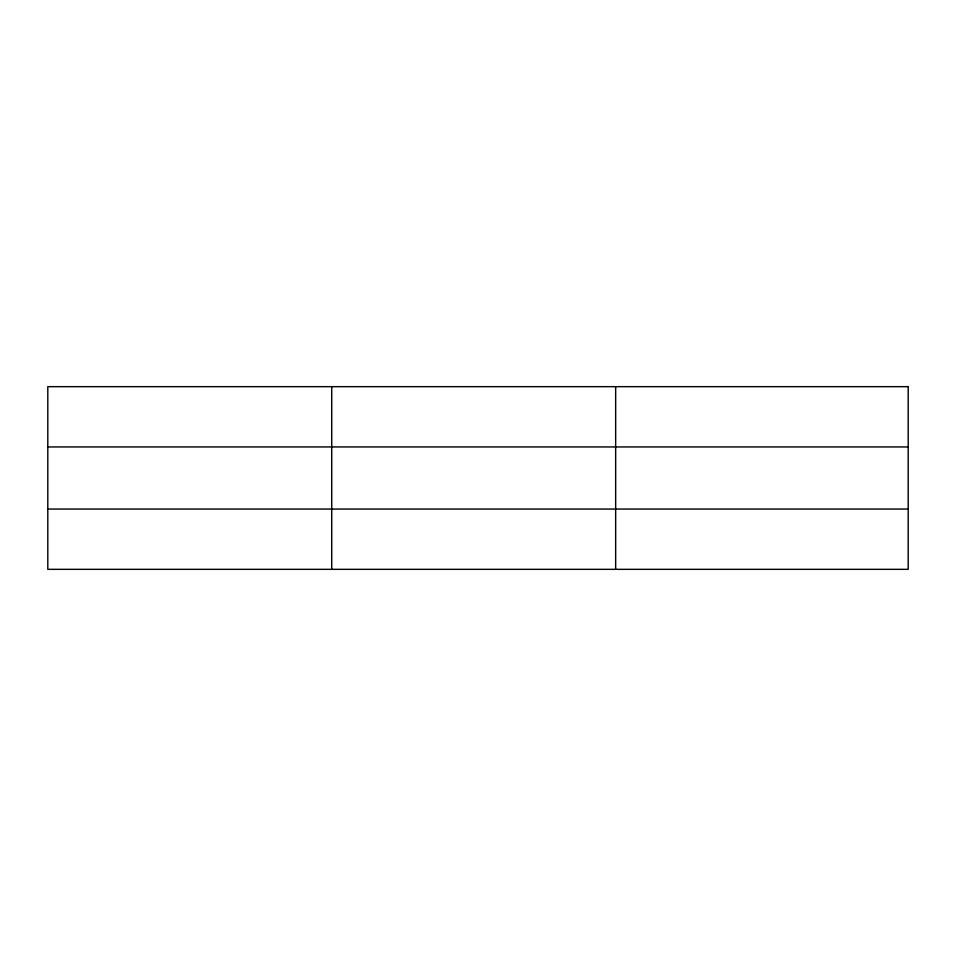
<?xml version="1.0" encoding="UTF-8"?>
<svg xmlns="http://www.w3.org/2000/svg" width="956" height="956" viewBox="0 0 956 956"><rect width="100%" height="100%" fill="white"/><g stroke="black" fill="none" stroke-linecap="round" stroke-linejoin="round"><path stroke-width="1.43" d="M331.732 386.666L331.732 569.334M615.664 386.666L615.664 569.334M47.8 446.942L908.2 446.942M47.8 509.058L908.2 509.058M908.2 386.666L908.2 569.334L47.8 569.334L47.8 386.666L908.2 386.666"/></g></svg>
